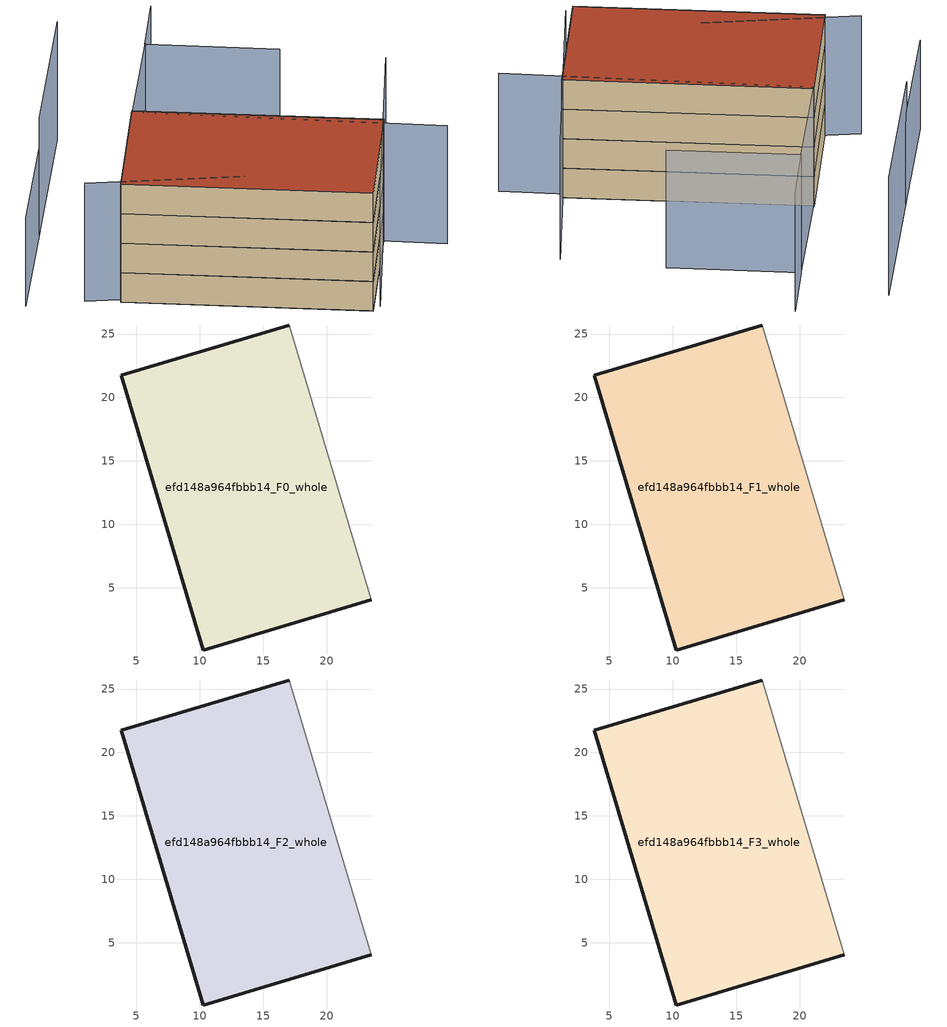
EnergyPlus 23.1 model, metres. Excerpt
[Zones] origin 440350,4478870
efd148a964fbbb14_F0_whole
 floor ground (EU_floor_Construction): 23.53,4.04 17.04,25.71 3.79,21.75 10.28,0.08 z0
 wall outside (EU_wall_Construction): 23.53,4.04 10.28,0.08 3.79,21.75 17.04,25.71 z0:3
 wall adiabatic (EU_wall_Construction): 17.04,25.71 23.53,4.04 z0:3
efd148a964fbbb14_F1_whole
 floor to efd148a964fbbb14_F0_whole (EU_floor_Construction): 23.53,4.04 17.04,25.71 3.79,21.75 10.28,0.08 z3
 wall outside (EU_wall_Construction): 23.53,4.04 10.28,0.08 3.79,21.75 17.04,25.71 z3:6
 wall adiabatic (EU_wall_Construction): 17.04,25.71 23.53,4.04 z3:6
efd148a964fbbb14_F2_whole
 floor to efd148a964fbbb14_F1_whole (EU_floor_Construction): 23.53,4.04 17.04,25.71 3.79,21.75 10.28,0.08 z6
 wall outside (EU_wall_Construction): 23.53,4.04 10.28,0.08 3.79,21.75 17.04,25.71 z6:9
 wall adiabatic (EU_wall_Construction): 17.04,25.71 23.53,4.04 z6:9
efd148a964fbbb14_F3_whole
 floor to efd148a964fbbb14_F2_whole (EU_floor_Construction): 23.53,4.04 17.04,25.71 3.79,21.75 10.28,0.08 z9
 wall outside (EU_wall_Construction): 23.53,4.04 10.28,0.08 3.79,21.75 17.04,25.71 z9:12
 wall adiabatic (EU_wall_Construction): 17.04,25.71 23.53,4.04 z9:12
 roof outside (EU_roof_Construction): 17.04,25.71 23.53,4.04 10.28,0.08 3.79,21.75 z12
shading: 11.3,-0.22 34.35,7.97 / 2.85,24.83 9.17,11.9 / 24.4,-1.67 16.81,25.58 / 16.81,25.58 29.25,29.05 / 30.18,37.83 12.89,32.98 / 32.48,17.43 29.06,29.02 / 29.06,29.02 35.92,31.04 z0:12; 13.76,33.23 0.09,29.43 z0:9
[Building]
EU S2 Campaign: North Axis=0; Terrain=City; Solar Distribution=FullExterior
[Site:Location]
Madrid: Latitude=40.5; Longitude=-3.5; Time Zone=1; Elevation=609
[SizingPeriod:WeatherFileDays]
AnnualSizingPeriod: Begin Month=1; Begin Day of Month=1; End Month=12; End Day of Month=31; Day of Week for Start Day=Monday; Use Weather File Daylight Saving Period=No; Use Weather File Rain and Snow Indicators=No
[MATERIAL]
EU_InternalMass_Material: Roughness=MediumRough; Thickness=0.1; Conductivity=1; Density=1800; Specific Heat=900; Thermal Absorptance=0.9; Solar Absorptance=0.7; Visible Absorptance=0.7
[MATERIAL:NOMASS] Roughness=MediumRough; Thermal Absorptance=0.9; Solar Absorptance=0.7; Visible Absorptance=0.7
Name | Thermal Resistance
EU_wall_NoMass | 0.459673
EU_roof_NoMass | 0.495815
EU_floor_NoMass | 0.788942
[CONSTRUCTION]
EU_wall_Construction: EU_wall_NoMass
EU_roof_Construction: EU_roof_NoMass
EU_floor_Construction: EU_floor_NoMass
EU_InternalMass_Construction: EU_InternalMass_Material
[ZONE] Type=1; Multiplier=1; Ceiling Height=autocalculate; Volume=938.581; Floor Area=autocalculate; Part of Total Floor Area=Yes
efd148a964fbbb14_F0_whole; efd148a964fbbb14_F1_whole; efd148a964fbbb14_F2_whole; efd148a964fbbb14_F3_whole
[INTERNALMASS] Construction=EU_InternalMass_Construction; Surface Area=312.86
Name | Zone or ZoneList
efd148a964fbbb14_F0_whole_EU_InternalMass | efd148a964fbbb14_F0_whole
efd148a964fbbb14_F1_whole_EU_InternalMass | efd148a964fbbb14_F1_whole
efd148a964fbbb14_F2_whole_EU_InternalMass | efd148a964fbbb14_F2_whole
efd148a964fbbb14_F3_whole_EU_InternalMass | efd148a964fbbb14_F3_whole
[OTHEREQUIPMENT] Fuel Type=Electricity; Design Level Calculation Method=Watts/Area; Power per Zone Floor Area=1; Fraction Latent=0; Fraction Radiant=0; Fraction Lost=0; Carbon Dioxide Generation Rate=0; EndUse Subcategory=EU_Step8_InternalGains
Name | Zone or ZoneList or Space or SpaceList | Schedule
EU_Step8_InternalGain_efd148a964fbbb14_F0_whole_f000 | efd148a964fbbb14_F0_whole | EU_Step8_GainSchedule_efd148a964fbbb14_F0_whole_f000
EU_Step8_InternalGain_efd148a964fbbb14_F1_whole_f000 | efd148a964fbbb14_F1_whole | EU_Step8_GainSchedule_efd148a964fbbb14_F1_whole_f000
EU_Step8_InternalGain_efd148a964fbbb14_F2_whole_f000 | efd148a964fbbb14_F2_whole | EU_Step8_GainSchedule_efd148a964fbbb14_F2_whole_f000
EU_Step8_InternalGain_efd148a964fbbb14_F3_whole_f000 | efd148a964fbbb14_F3_whole | EU_Step8_GainSchedule_efd148a964fbbb14_F3_whole_f000
[ZONEVENTILATION:DESIGNFLOWRATE] Schedule=EU_AlwaysOn; Design Flow Rate Calculation Method=AirChanges/Hour; Air Changes per Hour=0.719161; Ventilation Type=Natural; Fan Pressure Rise=0; Fan Total Efficiency=1; Constant Term Coefficient=1; Temperature Term Coefficient=0; Velocity Term Coefficient=0; Velocity Squared Term Coefficient=0; Minimum Indoor Temperature=-100; Maximum Indoor Temperature=100; Delta Temperature=-100; Minimum Outdoor Temperature=-100; Maximum Outdoor Temperature=100; Maximum Wind Speed=40
Name | Zone or ZoneList or Space or SpaceList
EU_ConstantAir_efd148a964fbbb14_F0_whole | efd148a964fbbb14_F0_whole
EU_ConstantAir_efd148a964fbbb14_F1_whole | efd148a964fbbb14_F1_whole
EU_ConstantAir_efd148a964fbbb14_F2_whole | efd148a964fbbb14_F2_whole
EU_ConstantAir_efd148a964fbbb14_F3_whole | efd148a964fbbb14_F3_whole
[HVACTEMPLATE:THERMOSTAT] Constant Heating Setpoint=20; Constant Cooling Setpoint=50
EU_HeatOnly_efd148a964fbbb14_F0_whole; EU_HeatOnly_efd148a964fbbb14_F1_whole; EU_HeatOnly_efd148a964fbbb14_F2_whole; EU_HeatOnly_efd148a964fbbb14_F3_whole
[HVACTEMPLATE:ZONE:IDEALLOADSAIRSYSTEM] System Availability Schedule=EU_AlwaysOn; Maximum Heating Supply Air Temperature=50; Minimum Cooling Supply Air Temperature=13; Maximum Heating Supply Air Humidity Ratio=0.0156; Minimum Cooling Supply Air Humidity Ratio=0.0077; Heating Limit=NoLimit; Cooling Limit=NoLimit; Heating Availability Schedule=EU_AlwaysOn; Cooling Availability Schedule=EU_CoolingOff; Dehumidification Control Type=ConstantSensibleHeatRatio; Cooling Sensible Heat Ratio=0.7; Dehumidification Setpoint=60; Humidification Control Type=None; Humidification Setpoint=30; Outdoor Air Method=None; Outdoor Air Flow Rate per Person=0.00944; Outdoor Air Flow Rate per Zone Floor Area=0; Outdoor Air Flow Rate per Zone=0; Demand Controlled Ventilation Type=None; Outdoor Air Economizer Type=NoEconomizer; Heat Recovery Type=None; Sensible Heat Recovery Effectiveness=0.7; Latent Heat Recovery Effectiveness=0.65
Name | Template Thermostat
efd148a964fbbb14_F0_whole | EU_HeatOnly_efd148a964fbbb14_F0_whole
efd148a964fbbb14_F1_whole | EU_HeatOnly_efd148a964fbbb14_F1_whole
efd148a964fbbb14_F2_whole | EU_HeatOnly_efd148a964fbbb14_F2_whole
efd148a964fbbb14_F3_whole | EU_HeatOnly_efd148a964fbbb14_F3_whole
[SIZING:ZONE] Zone Cooling Design Supply Air Temperature Input Method=SupplyAirTemperature; Zone Cooling Design Supply Air Temperature=13; Zone Heating Design Supply Air Temperature Input Method=SupplyAirTemperature; Zone Heating Design Supply Air Temperature=50; Zone Cooling Design Supply Air Humidity Ratio=0.008; Zone Heating Design Supply Air Humidity Ratio=0.008; Cooling Design Air Flow Method=DesignDay; Cooling Design Air Flow Rate=0; Cooling Minimum Air Flow per Zone Floor Area=0.000762; Cooling Minimum Air Flow=0; Cooling Minimum Air Flow Fraction=0.2; Heating Design Air Flow Method=DesignDay; Heating Design Air Flow Rate=0; Heating Maximum Air Flow per Zone Floor Area=0.002032; Heating Maximum Air Flow=0.141576; Heating Maximum Air Flow Fraction=0.3; Account for Dedicated Outdoor Air System=No; Dedicated Outdoor Air System Control Strategy=NeutralSupplyAir; Dedicated Outdoor Air Low Setpoint Temperature for Design=autosize; Dedicated Outdoor Air High Setpoint Temperature for Design=autosize; Zone Load Sizing Method=Sensible Load Only No Latent Load; Zone Latent Cooling Design Supply Air Humidity Ratio Input Method=HumidityRatioDifference; Zone Cooling Design Supply Air Humidity Ratio Difference=0.005; Zone Latent Heating Design Supply Air Humidity Ratio Input Method=HumidityRatioDifference; Zone Humidification Design Supply Air Humidity Ratio Difference=0.005
efd148a964fbbb14_F0_whole; efd148a964fbbb14_F1_whole; efd148a964fbbb14_F2_whole; efd148a964fbbb14_F3_whole
[SCHEDULE:CONSTANT]
Name | Hourly Value
EU_AlwaysOn | 1
EU_CoolingOff | 0
[SCHEDULE:FILE] Column Number=1; Rows to Skip at Top=0; Number of Hours of Data=8760; Column Separator=Comma; Interpolate to Timestep=No; Minutes per Item=60; Adjust Schedule for Daylight Savings=Yes
Name | File
EU_Step8_GainSchedule_efd148a964fbbb14_F0_whole_f000 | ../../schedules/efd148a964fbbb14/efd148a964fbbb14_F0_whole_f000_gain.csv
EU_Step8_GainSchedule_efd148a964fbbb14_F1_whole_f000 | ../../schedules/efd148a964fbbb14/efd148a964fbbb14_F1_whole_f000_gain.csv
EU_Step8_GainSchedule_efd148a964fbbb14_F2_whole_f000 | ../../schedules/efd148a964fbbb14/efd148a964fbbb14_F2_whole_f000_gain.csv
EU_Step8_GainSchedule_efd148a964fbbb14_F3_whole_f000 | ../../schedules/efd148a964fbbb14/efd148a964fbbb14_F3_whole_f000_gain.csv
